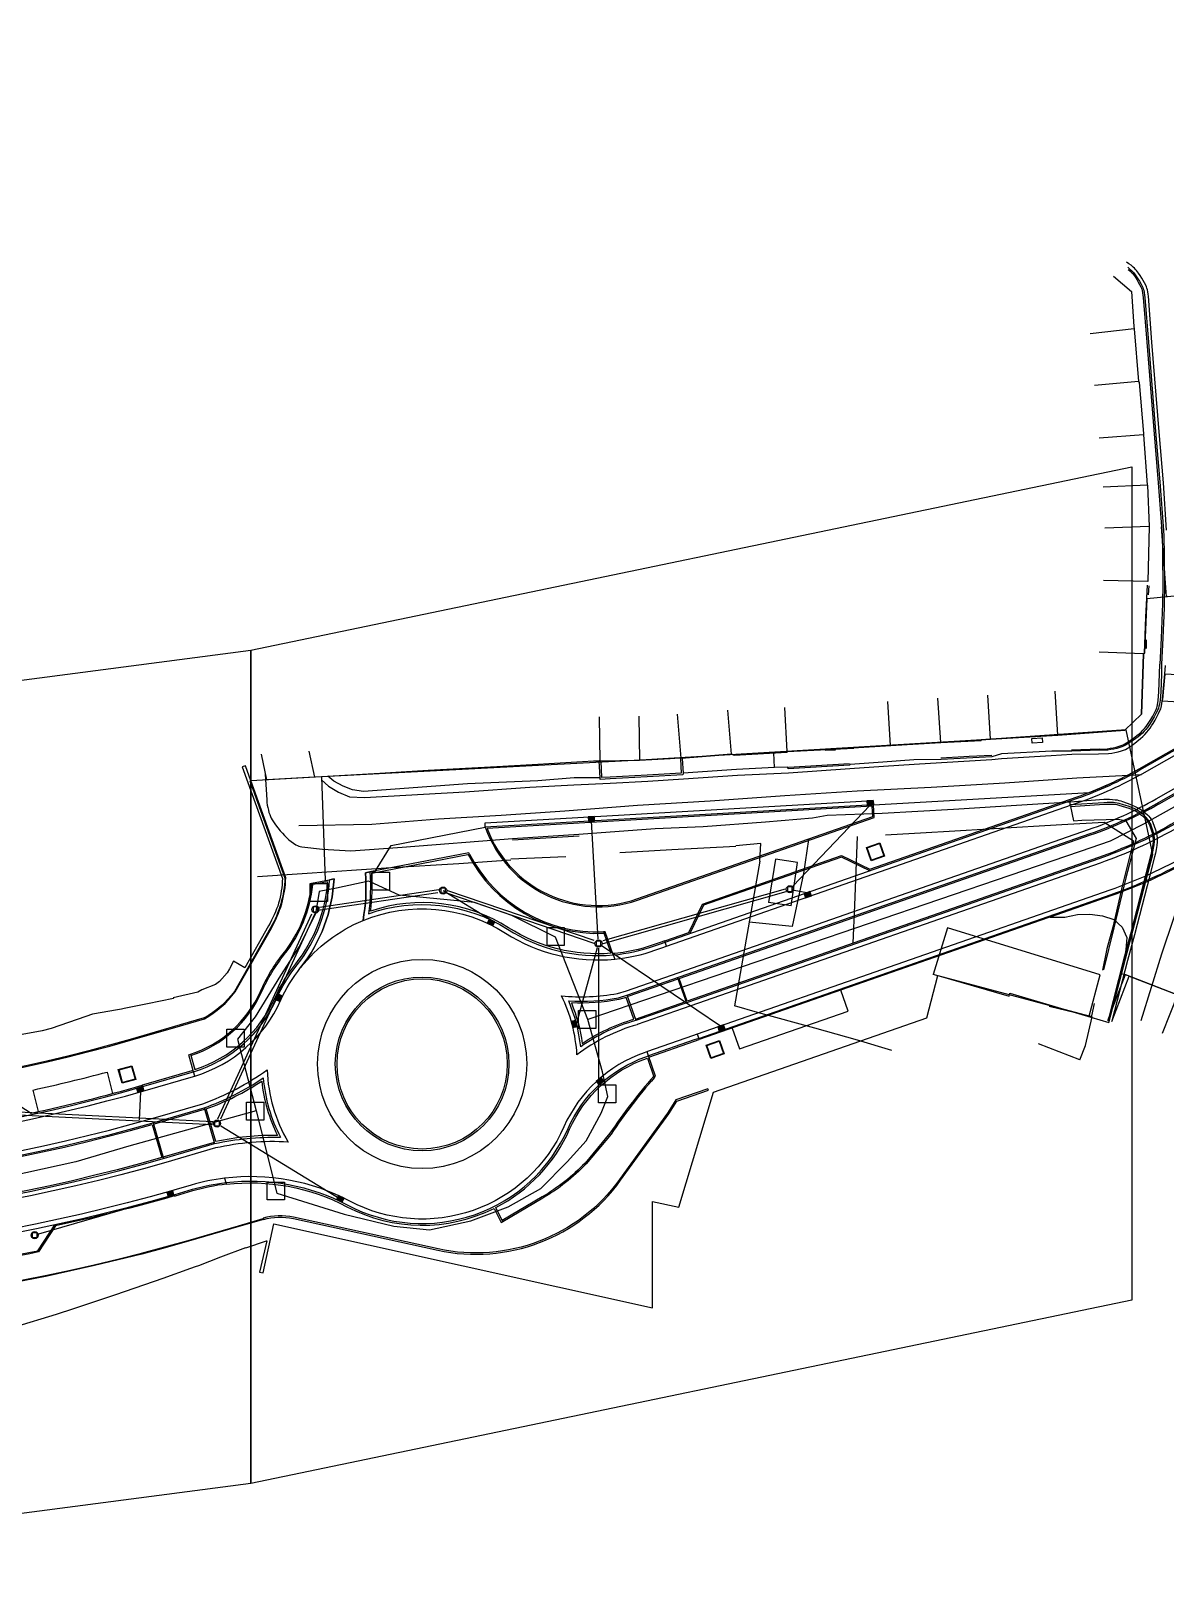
# Model space of a CAD drawing. Header units: millimetres. Extents: x 229854 to 231132, y 144419 to 144704.
# Drawn here: x 230775.7 to 230903.6, y 144479.9 to 144654.7 of the extents above; entities that cross this region are included whole.
import ezdxf

# ---------------------------------------------------------------- set-up
doc = ezdxf.new("R2010")
doc.units = ezdxf.units.MM
for name, color, linetype in [('Fond de plan1', 7, 'Continuous'), ('G - Bde contrebutage', 191, 'Continuous'), ('G - Bordure', 40, 'Continuous'), ('G - CV', 151, 'Continuous'), ('G - Eg2302 - Av', 1, 'Continuous'), ('G - Egout_EP', 5, 'Continuous'), ('G - Elec - CT', 62, 'Continuous'), ('G - Elec - gaine', 191, 'Continuous'), ('G - FE', 160, 'Continuous'), ('G - revêtement', 252, 'Continuous'), ('R - Lots terre - Lot 11', 140, 'Continuous'), ('R - Lots terre - Lot 12', 134, 'Continuous'), ('R - Phasage - 4', 5, 'Continuous')]:
    doc.layers.add(name, color=color, linetype=linetype)

msp = doc.modelspace()

# ---------------------------------------------------------------- linework, layer by layer
at = {"layer": 'Fond de plan1'}
for points in [[(230899.43, 144628.07), (230899.66, 144627.88), (230899.88, 144627.69), (230899.99, 144627.57), (230900.1, 144627.45), (230900.26, 144627.23), (230900.42, 144627.01), (230900.57, 144626.78), (230900.74, 144626.5), (230900.9, 144626.23), (230901.05, 144625.94), (230901.12, 144625.8), (230901.17, 144625.65), (230901.22, 144625.49), (230901.27, 144625.22), (230901.32, 144624.94), (230901.35, 144624.67), (230901.75, 144619.62), (230902.55, 144609.56), (230903.03, 144603.86), (230903.43, 144598.39), (230903.47, 144597.77), (230903.5, 144597.15), (230903.52, 144596.25), (230903.54, 144595.34), (230903.56, 144592.42), (230903.56, 144592.3), (230903.56, 144592.23), (230903.53, 144590.29), (230903.51, 144589.65), (230903.37, 144586.23), (230903.24, 144583.29), (230903.22, 144582.19), (230903.14, 144580.18), (230903.11, 144579.71), (230903.06, 144579.25), (230902.99, 144578.78), (230902.94, 144578.56), (230902.88, 144578.35), (230902.79, 144578.14), (230902.6, 144577.74), (230902.4, 144577.36), (230902.18, 144576.97), (230901.96, 144576.6), (230901.8, 144576.37), (230901.64, 144576.15), (230901.47, 144575.93), (230901.28, 144575.73), (230901.06, 144575.51), (230900.83, 144575.31), (230900.59, 144575.11), (230900.19, 144574.82), (230899.77, 144574.53), (230899.35, 144574.26), (230899.15, 144574.15), (230898.95, 144574.05), (230898.73, 144573.96), (230898.52, 144573.89), (230898.19, 144573.8), (230897.85, 144573.72), (230897.51, 144573.66), (230897.17, 144573.61), (230896.18, 144573.59), (230893.1, 144573.5), (230890.83, 144573.5), (230885.17, 144573.17), (230884.08, 144572.86), (230878.38, 144572.54), (230875.26, 144572.5), (230871.77, 144572.26), (230868.09, 144571.98), (230868.03, 144571.89), (230861.1, 144571.51), (230861.06, 144571.68), (230859.57, 144571.63), (230855.28, 144571.42), (230849.24, 144571.01), (230849.22, 144570.82), (230845.2, 144570.58), (230841, 144570.35), (230839.87, 144570.3), (230839.87, 144570.48), (230836.95, 144570.49), (230832.84, 144570.15), (230824.91, 144569.81), (230813.19, 144568.95), (230811.96, 144569.11), (230810.89, 144569.53), (230809.84, 144570.09), (230809.17, 144570.66)], [(230903.8, 144598.42), (230903.43, 144603.76), (230902.95, 144609.53), (230902.14, 144619.63), (230901.74, 144624.81), (230901.72, 144625.05), (230901.68, 144625.29), (230901.63, 144625.53), (230901.58, 144625.7), (230901.52, 144625.87), (230901.45, 144626.04), (230901.31, 144626.31), (230901.16, 144626.58), (230901, 144626.84), (230900.81, 144627.14), (230900.61, 144627.42), (230900.41, 144627.7), (230900.29, 144627.84), (230900.16, 144627.98), (230900.03, 144628.1), (230899.79, 144628.3), (230899.55, 144628.48), (230899.29, 144628.65)], [(230899.45, 144627.84), (230899.65, 144627.67), (230899.84, 144627.5), (230899.94, 144627.4), (230900.03, 144627.29), (230900.17, 144627.1), (230900.31, 144626.89), (230900.44, 144626.68), (230900.6, 144626.41), (230900.75, 144626.14), (230900.89, 144625.86), (230900.95, 144625.73), (230901, 144625.59), (230901.03, 144625.44), (230901.08, 144625.19), (230901.12, 144624.93), (230901.15, 144624.67), (230901.56, 144619.63), (230902.34, 144609.72), (230902.84, 144603.75), (230903.26, 144598.35), (230903.29, 144597.88), (230903.31, 144597.41), (230903.33, 144596.38), (230903.35, 144595.35), (230903.37, 144592.41), (230903.37, 144592.3), (230903.37, 144592.24), (230903.34, 144590.3), (230903.33, 144590.14), (230903.17, 144586.25), (230903.05, 144583.3)], [(230897.82, 144627.09), (230899.82, 144625.33), (230900.1, 144621.4), (230900.13, 144621.14), (230900.64, 144615.18), (230900.72, 144615.06), (230901.19, 144609.33), (230901.18, 144609.17), (230901.62, 144603.53), (230901.64, 144603.49), (230901.84, 144598.83), (230901.67, 144592.61)], [(230900.13, 144621.14), (230895.16, 144620.57)], [(230900.64, 144615.18), (230895.66, 144614.75)], [(230901.18, 144609.17), (230896.19, 144608.78)], [(230901.64, 144603.49), (230896.65, 144603.28)], [(230901.84, 144598.83), (230896.84, 144598.63)], [(230901.67, 144592.61), (230896.67, 144592.74)], [(230849.11, 144572.7), (230849.02, 144572.69), (230854.7, 144573.15), (230855.02, 144573.04), (230860.98, 144573.39), (230860.98, 144573.44), (230868.49, 144573.83), (230868.45, 144573.87), (230872.68, 144574.14), (230872.66, 144574.11), (230878.31, 144574.48), (230882.88, 144574.69), (230882.89, 144574.75), (230883.92, 144574.83), (230891.52, 144575.28), (230899.09, 144575.86), (230900.95, 144577.65), (230901.19, 144584.48), (230901.31, 144584.55), (230901.46, 144588.6), (230901.65, 144592.23)], [(230901.79, 144592.15), (230901.73, 144591.11)], [(230901.51, 144586.03), (230901.48, 144585.07)], [(230901.19, 144584.48), (230896.19, 144584.66)], [(230808.46, 144570.25), (230809.24, 144569.52), (230810.35, 144568.85), (230811.62, 144568.34), (230813.29, 144568.26), (230824.61, 144568.9), (230831.96, 144569.41), (230836.92, 144569.67), (230841, 144569.88), (230845.27, 144570.1), (230849.29, 144570.37), (230855.39, 144570.79), (230861.12, 144571.06), (230868.07, 144571.53), (230871.86, 144571.78), (230875.31, 144572.03), (230878.4, 144572.19), (230884.07, 144572.55), (230885.18, 144572.67), (230890.76, 144572.99), (230893.12, 144573.15), (230896.13, 144573.2), (230897.24, 144573.21), (230897.61, 144573.26), (230897.97, 144573.32), (230898.34, 144573.41), (230898.7, 144573.51), (230898.92, 144573.59), (230899.15, 144573.69), (230899.36, 144573.8), (230899.57, 144573.93), (230900.01, 144574.24), (230900.44, 144574.56), (230900.85, 144574.9), (230901.11, 144575.13), (230901.35, 144575.37), (230901.57, 144575.62), (230901.76, 144575.85), (230901.94, 144576.09), (230902.11, 144576.34), (230902.27, 144576.59), (230902.49, 144576.97), (230902.69, 144577.35), (230902.89, 144577.74), (230903.07, 144578.14), (230903.13, 144578.28), (230903.17, 144578.43), (230903.21, 144578.59), (230903.29, 144579.12), (230903.36, 144579.65), (230903.42, 144580.18), (230903.6, 144582.2), (230903.66, 144583.14)], [(230897.1, 144573.76), (230897.44, 144573.81), (230897.78, 144573.87), (230898.12, 144573.95), (230898.45, 144574.05), (230898.67, 144574.12), (230898.88, 144574.21), (230899.08, 144574.32), (230899.28, 144574.43), (230899.68, 144574.69), (230900.07, 144574.97), (230900.45, 144575.25), (230900.69, 144575.44), (230900.91, 144575.64), (230901.12, 144575.84), (230901.31, 144576.05), (230901.49, 144576.26), (230901.65, 144576.48), (230901.81, 144576.71), (230902.03, 144577.07), (230902.24, 144577.44), (230902.44, 144577.82), (230902.62, 144578.2), (230902.69, 144578.37), (230902.74, 144578.54), (230902.78, 144578.72), (230902.84, 144579.21), (230902.89, 144579.7), (230902.92, 144580.19), (230903.01, 144582.21)], [(230903.01, 144582.21), (230903.05, 144583.3)], [(230891.52, 144575.28), (230891.23, 144580.27)], [(230860.98, 144573.44), (230860.72, 144578.43)], [(230872.66, 144574.11), (230872.33, 144579.1)], [(230878.31, 144574.48), (230877.98, 144579.47)], [(230883.92, 144574.83), (230883.63, 144579.82)], [(230844.24, 144577.44), (230844.33, 144572.44), (230839.9, 144572.37), (230839.82, 144577.37)], [(230849.02, 144572.69), (230848.61, 144577.67)], [(230854.7, 144573.15), (230854.3, 144578.13)], [(230859.57, 144571.63), (230859.47, 144573.31)], [(230866.4, 144573.72), (230866.4, 144573.59), (230865.35, 144573.55), (230865.34, 144573.67)], [(230896.23, 144573.71), (230893.07, 144573.59)], [(230896.23, 144573.71), (230897.1, 144573.76)], [(230832.2, 144571.95), (230828.21, 144571.73), (230820.47, 144571.29), (230812.6, 144570.83)], [(230838.75, 144572.36), (230839.9, 144572.39)], [(230839.87, 144570.48), (230839.78, 144572.39)], [(230840.09, 144570.5), (230839.99, 144572.37)], [(230848.95, 144572.64), (230849.04, 144571.01), (230845.19, 144570.79), (230841, 144570.55), (230840.09, 144570.5)], [(230847.8, 144572.63), (230844.19, 144572.43)], [(230849.11, 144572.7), (230848.89, 144572.68)], [(230849.15, 144572.65), (230849.24, 144571.01)], [(230868.02, 144572.06), (230861.14, 144571.65)], [(230884.06, 144573.01), (230881.52, 144572.89), (230880.92, 144572.84), (230878.34, 144572.7)], [(230900.94, 144543.11), (230903.25, 144550.63), (230905.99, 144558.77), (230909.63, 144566.18), (230913.67, 144572.59)], [(230802.09, 144570.88), (230802.27, 144567.98), (230802.29, 144567.7), (230802.33, 144567.41), (230802.38, 144567.12), (230802.45, 144566.84), (230802.52, 144566.56), (230802.6, 144566.34), (230802.68, 144566.13), (230802.78, 144565.93), (230802.89, 144565.73), (230803.02, 144565.53), (230803.26, 144565.18), (230803.52, 144564.84), (230803.79, 144564.51), (230804.03, 144564.23), (230804.28, 144563.96), (230804.54, 144563.7), (230804.77, 144563.48), (230805.03, 144563.28), (230805.29, 144563.09), (230805.56, 144562.92), (230805.72, 144562.83), (230805.88, 144562.77), (230806.05, 144562.72), (230806.23, 144562.69), (230808.54, 144562.44), (230811.77, 144562.25), (230817.56, 144562.67), (230829.99, 144563.64), (230837.49, 144564.11), (230846.08, 144564.75), (230851.5, 144565), (230858.54, 144565.51), (230863.84, 144565.98), (230865.5, 144566.25), (230871.71, 144566.49), (230879.75, 144566.96), (230887.47, 144567.42), (230892.92, 144567.77), (230896.71, 144568.06), (230897.03, 144568.06), (230897.36, 144568.06), (230897.69, 144568.04), (230898.01, 144568.01), (230898.22, 144567.98), (230898.42, 144567.94), (230898.63, 144567.89), (230898.83, 144567.82), (230899.34, 144567.63), (230899.84, 144567.43), (230900.33, 144567.21), (230900.56, 144567.09), (230900.79, 144566.97), (230901.01, 144566.82), (230901.22, 144566.67), (230901.43, 144566.5), (230901.63, 144566.32), (230901.78, 144566.16), (230901.92, 144566), (230902.06, 144565.82), (230902.14, 144565.7), (230902.2, 144565.57), (230902.26, 144565.43), (230902.4, 144565.02), (230902.53, 144564.61), (230902.64, 144564.19), (230902.69, 144563.96), (230902.72, 144563.72), (230902.73, 144563.49), (230902.72, 144563.25), (230902.68, 144562.83), (230902.62, 144562.41), (230902.55, 144561.99), (230902.45, 144561.58), (230901.61, 144558.3), (230900.16, 144552.76), (230899.39, 144549.89), (230897.62, 144543.02)], [(230900.96, 144570.83), (230893.68, 144570.45), (230885.54, 144569.89), (230877.22, 144569.39), (230868.88, 144568.96), (230860.72, 144568.45), (230852.29, 144567.84), (230844.09, 144567.35), (230835.89, 144566.7), (230828.71, 144566.23), (230821.63, 144565.83), (230814.14, 144565.21), (230805.87, 144565.06)], [(230897.33, 144543.12), (230899.11, 144549.91), (230899.87, 144552.84), (230901.33, 144558.51), (230902.16, 144561.73), (230902.25, 144562.13), (230902.33, 144562.53), (230902.39, 144562.93), (230902.43, 144563.33), (230902.43, 144563.54), (230902.42, 144563.75), (230902.4, 144563.96), (230902.35, 144564.16), (230902.24, 144564.52), (230902.13, 144564.88), (230902, 144565.24), (230901.94, 144565.37), (230901.88, 144565.5), (230901.8, 144565.63), (230901.66, 144565.82), (230901.51, 144566), (230901.34, 144566.16), (230901.14, 144566.35), (230900.92, 144566.52), (230900.7, 144566.68), (230900.46, 144566.83), (230900.2, 144566.97), (230899.94, 144567.08), (230899.45, 144567.27), (230898.95, 144567.43), (230898.45, 144567.58), (230898.23, 144567.63), (230898.01, 144567.67), (230897.79, 144567.69), (230897.44, 144567.7), (230897.08, 144567.69), (230896.73, 144567.67), (230892.91, 144567.44), (230892.92, 144567.77)], [(230892.96, 144567.25), (230896.74, 144567.49), (230897.08, 144567.51), (230897.42, 144567.52), (230897.76, 144567.51), (230897.98, 144567.49), (230898.19, 144567.46), (230898.4, 144567.41), (230898.78, 144567.3), (230899.16, 144567.18), (230899.53, 144567.05), (230899.91, 144566.91), (230900.1, 144566.83), (230900.29, 144566.74), (230900.47, 144566.63), (230900.65, 144566.52), (230900.86, 144566.36), (230901.06, 144566.2), (230901.25, 144566.02), (230901.41, 144565.86), (230901.55, 144565.69), (230901.67, 144565.52), (230901.74, 144565.4), (230901.81, 144565.28), (230901.86, 144565.16), (230901.98, 144564.83), (230902.09, 144564.49), (230902.19, 144564.15), (230902.23, 144563.96), (230902.26, 144563.76), (230902.27, 144563.55), (230902.27, 144563.35), (230902.23, 144562.95), (230902.17, 144562.56), (230902.1, 144562.17), (230902.01, 144561.78), (230901.19, 144558.59), (230899.72, 144552.89), (230898.95, 144549.95), (230897.19, 144543.15)], [(230892.96, 144567.25), (230893.31, 144565.62), (230894.25, 144565.7), (230898.38, 144565.8), (230899.19, 144565.64), (230900.37, 144563.63), (230899.18, 144559.21), (230897.86, 144553.56), (230896.69, 144548.81)], [(230872.09, 144564.06), (230876.66, 144564.3), (230879.27, 144564.48), (230884.35, 144564.77), (230891.96, 144565.2), (230896.74, 144565.48), (230900.07, 144563.39), (230898.83, 144558.41), (230897.74, 144553.64), (230897.04, 144551.17), (230896.55, 144548.77)], [(230829.99, 144563.49), (230837.5, 144563.95)], [(230855.19, 144562.73), (230847.98, 144562.35), (230842.12, 144562.01)], [(230857.89, 144561.07), (230858, 144563.07), (230855.19, 144562.81)], [(230863.41, 144563.52), (230862.82, 144559.67), (230861.55, 144553.71), (230856.69, 144554.19)], [(230868.89, 144563.86), (230868.6, 144556.1), (230868.41, 144551.83)], [(230829.81, 144561.19), (230823.94, 144560.78), (230816.32, 144560.32), (230806.27, 144559.66), (230801.22, 144559.32)], [(230836.03, 144561.58), (230829.81, 144561.29)], [(230857.89, 144561.07), (230855.04, 144544.76)], [(230859.67, 144561.31), (230858.88, 144556.42)], [(230861.42, 144556.02), (230862.17, 144560.91), (230859.67, 144561.31)], [(230861.42, 144556.02), (230858.88, 144556.42)], [(230879.08, 144553.56), (230877.45, 144548.29)], [(230895.07, 144543.58), (230896.32, 144548.24), (230879.08, 144553.56)], [(230895.07, 144543.58), (230877.45, 144548.29)], [(230872.79, 144539.73), (230868.93, 144540.88), (230864.09, 144542.22), (230857.63, 144544.02), (230855.04, 144544.76)], [(230894, 144538.67), (230894.63, 144540.3), (230895.4, 144543.5), (230890.55, 144544.68)], [(230895.38, 144543.63), (230895.67, 144545.01)], [(230894, 144538.67), (230889.33, 144540.48)]]:
    msp.add_lwpolyline(points, dxfattribs=at)
for points in [[(230907.89, 144581.93), (230903.6, 144582.17), (230903.42, 144580.18), (230903.36, 144579.65), (230903.3, 144579.17), (230907.75, 144578.91)], [(230889.77, 144574.99), (230889.8, 144574.45), (230888.64, 144574.39), (230888.61, 144574.93)]]:
    msp.add_lwpolyline(points, close=True, dxfattribs=at)
at = {"layer": 'G - Bde contrebutage'}
for points in [[(230836.34, 144545.31, 0.062957), (230841.95, 144545.67), (230843.01, 144545.98), (230848.1, 144547.75), (230895.16, 144564.18, 0.045148), (230902.88, 144567.68), (230939.51, 144588.47), (230960.42, 144597.99), (230974.32, 144604.63), (230980.17, 144607.39), (230981.6, 144608.08), (230984.64, 144609.58), (230987.66, 144611.12), (230990.68, 144612.68), (230993.68, 144614.26), (230996.66, 144615.87), (230999.63, 144617.51), (231002.58, 144619.17), (231005.52, 144620.86, -0.002821), (231021.48, 144630.18, -0.007947), (231029.92, 144634.87), (231044.67, 144643.06), (231053.57, 144648.03), (231056.54, 144649.71)], [(231058.02, 144647.1), (231055.04, 144645.41), (231046.13, 144640.44), (231031.36, 144632.24, 0.007967), (231022.98, 144627.58, 0.002824), (231007.03, 144618.27), (231004.07, 144616.57), (231001.09, 144614.89), (230998.1, 144613.24), (230995.09, 144611.62), (230992.07, 144610.02), (230989.03, 144608.45), (230985.98, 144606.9), (230982.92, 144605.38), (230981.46, 144604.68), (230975.61, 144601.92), (230961.68, 144595.27), (230940.88, 144585.8), (230904.36, 144565.07, -0.045147), (230896.15, 144561.34), (230849.09, 144544.92), (230843.92, 144543.11, 0.082602), (230837.69, 144540.15)], [(230835.53, 144545.88, 0.072367), (230841.83, 144546.16), (230842.86, 144546.45), (230847.93, 144548.22), (230895, 144564.65, 0.045148), (230902.63, 144568.11), (230939.29, 144588.92)], [(230904.61, 144564.63, -0.045147), (230896.32, 144560.87), (230849.25, 144544.45), (230844.07, 144542.64), (230844.05, 144542.63, 0.093402), (230837.27, 144539.23)], [(230841.36, 144550.5, 0.061378), (230845.91, 144551.49), (230846.7, 144551.76), (230847.22, 144551.95)], [(230841.53, 144550.02, 0.059769), (230846.07, 144551.02), (230846.86, 144551.29), (230847.38, 144551.47)], [(230417.09, 144529.9, 0.017024), (230447.62, 144531.06, 0.002215), (230451.59, 144531.36), (230500.81, 144535.61), (230510.83, 144536.48), (230542.68, 144539.23, -0.035961), (230616.96, 144538.82, -0.019252), (230656.49, 144534.22), (230708.78, 144526.09, 0.103269), (230789.44, 144532.09), (230795.05, 144533.72, 0.068986), (230802.31, 144537.53)], [(230417.09, 144529.4, 0.017025), (230447.66, 144530.56, 0.002216), (230451.63, 144530.86), (230500.86, 144535.11), (230510.88, 144535.98), (230542.72, 144538.73, -0.035959), (230616.92, 144538.33, -0.019252), (230656.41, 144533.73), (230708.71, 144525.59, 0.103277), (230789.58, 144531.61), (230795.21, 144533.24, 0.061728), (230801.87, 144536.62)], [(230417.1, 144525.2, 0.017028), (230447.96, 144526.37, 0.002222), (230451.98, 144526.68), (230501.22, 144530.93), (230511.24, 144531.79), (230543.04, 144534.54, -0.035938), (230616.59, 144534.14, -0.019252), (230655.77, 144529.58), (230708.11, 144521.44, 0.103344), (230790.74, 144527.57), (230796.38, 144529.21, -0.061728), (230803.81, 144529.93)], [(230796.5, 144528.72), (230790.88, 144527.09, -0.103352), (230708.04, 144520.94), (230655.69, 144529.09, 0.019252), (230616.55, 144533.64, 0.035936), (230543.08, 144534.05), (230511.28, 144531.29), (230501.26, 144530.43), (230452.02, 144526.18, -0.004813), (230448, 144525.87, -0.014437), (230417.11, 144524.7)], [(230804.68, 144529.39, 0.068986), (230796.5, 144528.72)], [(230797.51, 144525.31, 0.040107), (230793.75, 144524.54), (230791.79, 144523.97), (230791.66, 144523.93)], [(230791.8, 144523.45), (230791.92, 144523.49), (230793.89, 144524.06, -0.040969), (230797.65, 144524.83)]]:
    msp.add_lwpolyline(points, format="xyb", dxfattribs=at)
for points in [[(230850.84, 144541.56), (230850.32, 144541.38), (230845.24, 144539.6)], [(230851.01, 144541.09), (230850.49, 144540.91), (230845.34, 144539.11)], [(230788.26, 144535.65), (230788.4, 144535.69), (230793.86, 144537.28), (230794.02, 144537.32)], [(230788.4, 144535.17), (230788.54, 144535.21), (230794, 144536.8), (230794.16, 144536.84)]]:
    msp.add_lwpolyline(points, dxfattribs=at)
at = {"layer": 'G - Bordure'}
for points in [[(230903.92, 144590.92), (230903.77, 144590.9), (230903.22, 144598.78)], [(230870.3, 144560), (230867.12, 144561.54), (230851.55, 144556.1), (230850.01, 144552.92)], [(230843, 144545.82), (230843.05, 144545.83), (230848.67, 144547.79)], [(230848.62, 144547.93), (230849.61, 144545.1)], [(230897.15, 144543.09), (230899.16, 144548.28), (230899.3, 144548.22)], [(230843.94, 144543.12), (230842.95, 144545.96)], [(230843.89, 144543.26), (230849.56, 144545.24)], [(230854.78, 144542.25), (230855.61, 144539.89), (230867.88, 144544.17), (230867.06, 144546.53)], [(230845.39, 144538.97), (230850.54, 144540.76), (230851.06, 144540.95)], [(230793.98, 144537.47), (230793.82, 144537.42), (230788.36, 144535.83), (230788.22, 144535.79)], [(230789.49, 144531.42), (230789.62, 144531.46), (230795.25, 144533.1)], [(230795.21, 144533.24), (230796.38, 144529.21)], [(230789.45, 144531.57), (230790.62, 144527.54)], [(230796.34, 144529.35), (230790.7, 144527.72), (230790.58, 144527.68)]]:
    msp.add_lwpolyline(points, dxfattribs=at)
for points in [[(230847.22, 144551.95), (230847.17, 144552.09), (230849.9, 144553.04), (230851.44, 144556.22), (230867.13, 144561.7), (230870.31, 144560.16), (230893.71, 144568.33, 0.045148), (230900.71, 144571.5), (230937.51, 144592.39), (230938.44, 144592.82), (230938.5, 144592.68)], [(230943.27, 144582.21), (230943.33, 144582.08), (230942.88, 144581.87), (230906.53, 144561.24, -0.045147), (230897.6, 144557.19), (230851.06, 144540.95), (230851.01, 144541.09)], [(230710.08, 144535.14, 0.103115), (230786.9, 144540.88), (230792.52, 144542.51), (230795.24, 144543.3, 0.107647), (230798.7, 144546.34), (230802.79, 144553.52, 0.122443), (230804.42, 144559.19), (230800.46, 144570.17), (230800.36, 144570.14), (230804.32, 144559.17, -0.122045), (230802.7, 144553.57), (230798.62, 144546.39, -0.107243), (230795.21, 144543.39), (230792.49, 144542.6), (230786.87, 144540.97, -0.103113), (230710.09, 144535.24)], [(230841.36, 144550.5), (230840.46, 144553.1), (230840.25, 144553.09), (230841.09, 144550.68, -0.162164), (230829.56, 144553.56, 0.226451), (230813.99, 144555.45, 0.047327), (230814.11, 144559.71), (230825.16, 144561.85), (230825.06, 144562.03), (230813.9, 144559.87)], [(230825.01, 144561.82, 0.29062), (230840.3, 144552.94)], [(230825.16, 144561.85, 0.289124), (230840.25, 144553.09)], [(230794.02, 144537.32), (230793.46, 144539.24), (230793.65, 144539.3), (230794.16, 144537.58, 0.213826), (230803.19, 144545.64, -0.062505), (230805.54, 144549.51, 0.150882), (230809.14, 144558.75), (230807.3, 144558.39), (230807.32, 144558.6), (230809.35, 144558.99)], [(230793.65, 144539.3, 0.212936), (230801.55, 144546.37, -0.062505), (230804.13, 144550.63, 0.142607), (230807.3, 144558.39)], [(230793.7, 144539.16, 0.21302), (230801.68, 144546.31, -0.062505), (230804.25, 144550.54, 0.143374), (230807.45, 144558.42)], [(230847.17, 144552.09), (230846.65, 144551.91), (230845.86, 144551.63, -0.061878), (230841.31, 144550.65)], [(230797.65, 144524.83), (230797.71, 144524.63, -0.15186), (230811.31, 144522.1, 0.241448), (230827.92, 144521.91), (230828.72, 144520.3), (230828.89, 144520.4), (230828.1, 144522, 0.171822), (230836.44, 144530.83, -0.20746), (230845.1, 144538.81), (230845.22, 144538.86), (230845.99, 144536.65), (230846.14, 144536.83), (230845.34, 144539.11)], [(230845.93, 144536.82, 0.031676), (230840.99, 144530.38), (230838.18, 144527.02, -0.070982), (230833.34, 144523.2), (230828.83, 144520.54)], [(230845.99, 144536.65, 0.031373), (230841.11, 144530.29), (230838.29, 144526.92, -0.071033), (230833.42, 144523.07), (230828.89, 144520.4)], [(230772.7, 144534.58), (230775.69, 144532.65, 0.016653), (230788.22, 144535.79), (230788.26, 144535.65)], [(230417.1, 144515.55, 0.01705), (230448.65, 144516.74, 0.002236), (230452.78, 144517.06), (230502.05, 144521.31), (230512.07, 144522.18), (230543.78, 144524.92, -0.03589), (230615.85, 144524.52, -0.019252), (230654.28, 144520.04), (230706.73, 144511.88, 0.103491), (230793.42, 144518.3), (230799.07, 144519.94), (230801.86, 144520.75), (230801.89, 144520.66), (230799.1, 144519.85), (230793.45, 144518.21, -0.103492), (230706.72, 144511.78), (230654.27, 144519.95, 0.019252), (230615.84, 144524.42, 0.03589), (230543.79, 144524.82), (230512.08, 144522.08), (230502.06, 144521.21), (230452.79, 144516.96, -0.002236), (230448.66, 144516.64, -0.01705), (230417.1, 144515.45)], [(230791.84, 144523.31), (230791.97, 144523.34), (230793.93, 144523.91, -0.041234), (230797.7, 144524.68)], [(230666.14, 144523.66), (230668.22, 144520.81), (230692.88, 144516.97), (230694.78, 144518.36), (230696.48, 144518.09), (230697.87, 144516.2), (230707.14, 144514.75, 0.018935), (230722.92, 144513.26), (230724.64, 144514.83), (230726.36, 144514.75), (230727.93, 144513.04, 0.032779), (230755.34, 144513.94), (230756.79, 144515.76), (230758.5, 144515.95), (230760.32, 144514.5, 0.019504), (230776.44, 144517.12), (230778.34, 144520.07)], [(230791.8, 144523.45), (230791.84, 144523.31, -0.016707), (230778.43, 144519.94), (230776.53, 144516.99, -0.019655), (230760.28, 144514.34)]]:
    msp.add_lwpolyline(points, format="xyb", dxfattribs=at)
for points in [[(230941.31, 144586.16), (230940.81, 144585.93), (230904.28, 144565.2, -0.045147), (230896.1, 144561.49), (230849.7, 144545.29), (230848.81, 144547.84), (230895.21, 144564.03, 0.045148), (230902.95, 144567.55), (230939.58, 144588.34), (230940.19, 144588.61)], [(230844.09, 144556.68), (230870.79, 144566), (230870.71, 144567.43), (230826.93, 144564.9, 0.412342)], [(230844.04, 144556.82), (230870.64, 144566.1), (230870.57, 144567.27), (230827.14, 144564.76, 0.407954)], [(230829.6, 144538.2, -1), (230810, 144538.2, -1)], [(230829.4, 144538.2, -1), (230810.2, 144538.2, -1)], [(230836.64, 144545.09, -0.065428), (230837.85, 144540.51, -0.07645), (230843.68, 144543.25), (230842.82, 144545.71), (230841.99, 144545.48, -0.059499)], [(230569.65, 144539.67, -0.022901), (230616.91, 144538.18, -0.019252), (230656.39, 144533.58), (230708.68, 144525.44, 0.102914), (230789.34, 144531.38), (230790.43, 144527.64, -0.102989), (230708.13, 144521.58), (230655.79, 144529.73, 0.019252), (230616.6, 144534.29, 0.0229), (230569.71, 144535.77)], [(230795.45, 144533.12, 0.057443), (230801.7, 144536.26, 0.088321), (230803.48, 144530.14, 0.057443), (230796.52, 144529.44)], [(230852.05, 144535.4), (230848.44, 144534.14), (230847.49, 144532.66), (230842.08, 144525.17, -0.298595), (230821.59, 144517.34), (230805.3, 144520.9, 0.122647), (230801.85, 144520.8), (230801.89, 144520.66, -0.122593), (230805.27, 144520.75), (230821.56, 144517.19, 0.298595), (230842.2, 144525.08), (230847.62, 144532.58), (230848.54, 144534.02), (230852.1, 144535.26)]]:
    msp.add_lwpolyline(points, format="xyb", close=True, dxfattribs=at)
for points in [[(230871.96, 144561.63), (230870.45, 144561.1), (230869.92, 144562.61), (230871.44, 144563.14)], [(230871.89, 144561.67), (230870.49, 144561.18), (230870, 144562.58), (230871.4, 144563.06)], [(230853.87, 144539.34), (230852.36, 144538.82), (230851.83, 144540.33), (230853.34, 144540.85)], [(230853.79, 144539.38), (230852.4, 144538.89), (230851.91, 144540.29), (230853.31, 144540.78)], [(230787.49, 144536.46), (230785.95, 144536.03), (230785.52, 144537.57), (230787.06, 144538)], [(230787.42, 144536.5), (230785.99, 144536.1), (230785.6, 144537.53), (230787.02, 144537.93)]]:
    msp.add_lwpolyline(points, close=True, dxfattribs=at)
at = {"layer": 'G - CV'}
for points in [[(230822.57, 144557.76, -1), (230821.77, 144557.76, -1)], [(230861.69, 144557.91, -1), (230860.89, 144557.91, -1)], [(230808.16, 144555.63, -1), (230807.36, 144555.63, -1)], [(230840.1, 144551.78, -1), (230839.3, 144551.78, -1)], [(230797.06, 144531.48, -1), (230796.26, 144531.48, -1)], [(230776.48, 144518.89, -1), (230775.68, 144518.89, -1)]]:
    msp.add_lwpolyline(points, format="xyb", close=True, dxfattribs=at)
for points in [[(230821.9, 144557.49), (230822.44, 144557.49), (230822.44, 144558.03), (230821.9, 144558.03)], [(230861.02, 144557.64), (230861.56, 144557.64), (230861.56, 144558.18), (230861.02, 144558.18)], [(230807.49, 144555.36), (230808.03, 144555.36), (230808.03, 144555.91), (230807.49, 144555.91)], [(230839.43, 144551.51), (230839.97, 144551.51), (230839.97, 144552.05), (230839.43, 144552.05)], [(230796.39, 144531.21), (230796.93, 144531.21), (230796.93, 144531.75), (230796.39, 144531.75)], [(230775.81, 144518.61), (230776.35, 144518.61), (230776.35, 144519.16), (230775.81, 144519.16)]]:
    msp.add_lwpolyline(points, close=True, dxfattribs=at)
at = {"layer": 'G - Eg2302 - Av'}
for points in [[(230870.01, 144567.39), (230870.71, 144567.43), (230870.68, 144567.93), (230869.98, 144567.89)], [(230870.05, 144567.44), (230870.65, 144567.48), (230870.63, 144567.88), (230870.03, 144567.84)], [(230838.56, 144565.57), (230839.26, 144565.61), (230839.23, 144566.11), (230838.53, 144566.07)], [(230838.61, 144565.62), (230839.21, 144565.66), (230839.18, 144566.06), (230838.58, 144566.02)], [(230863.05, 144556.94), (230863.72, 144557.17), (230863.55, 144557.65), (230862.89, 144557.41)], [(230863.09, 144557.01), (230863.65, 144557.2), (230863.52, 144557.58), (230862.95, 144557.38)], [(230827.15, 144554.08), (230827.78, 144553.78), (230828, 144554.23), (230827.37, 144554.53)], [(230827.22, 144554.11), (230827.76, 144553.84), (230827.93, 144554.2), (230827.4, 144554.47)], [(230803.77, 144545.23), (230804.06, 144545.86), (230803.61, 144546.07), (230803.32, 144545.44)], [(230803.74, 144545.29), (230804, 144545.84), (230803.63, 144546.01), (230803.38, 144545.46)], [(230837.3, 144542.44), (230837.12, 144543.12), (230836.63, 144542.99), (230836.81, 144542.32)], [(230837.24, 144542.48), (230837.08, 144543.06), (230836.7, 144542.96), (230836.85, 144542.38)], [(230853.32, 144541.89), (230853.98, 144542.13), (230853.82, 144542.6), (230853.15, 144542.37)], [(230853.35, 144541.96), (230853.92, 144542.16), (230853.78, 144542.53), (230853.22, 144542.34)], [(230839.78, 144535.85), (230840.31, 144536.31), (230839.98, 144536.69), (230839.45, 144536.23)], [(230839.79, 144535.92), (230840.24, 144536.32), (230839.97, 144536.62), (230839.52, 144536.22)], [(230787.73, 144534.97), (230788.4, 144535.17), (230788.26, 144535.65), (230787.59, 144535.45)], [(230787.76, 144535.04), (230788.34, 144535.2), (230788.23, 144535.59), (230787.65, 144535.42)], [(230791.13, 144523.26), (230791.8, 144523.45), (230791.66, 144523.93), (230790.99, 144523.74)], [(230791.16, 144523.32), (230791.74, 144523.49), (230791.63, 144523.87), (230791.05, 144523.7)], [(230810.14, 144522.9), (230810.77, 144522.6), (230810.99, 144523.05), (230810.35, 144523.35)], [(230810.21, 144522.92), (230810.75, 144522.67), (230810.92, 144523.03), (230810.38, 144523.29)]]:
    msp.add_lwpolyline(points, close=True, dxfattribs=at)
for points in [[(230870.13, 144567.45), (230870.11, 144567.85)], [(230870.18, 144567.85), (230870.2, 144567.45)], [(230870.28, 144567.46), (230870.26, 144567.86)], [(230870.33, 144567.86), (230870.35, 144567.46)], [(230870.43, 144567.47), (230870.41, 144567.86)], [(230870.48, 144567.87), (230870.5, 144567.47)], [(230870.58, 144567.47), (230870.55, 144567.87)], [(230838.83, 144565.64), (230838.81, 144566.04)], [(230838.88, 144566.04), (230838.91, 144565.64)], [(230838.98, 144565.65), (230838.96, 144566.04)], [(230839.03, 144566.05), (230839.06, 144565.65)], [(230839.13, 144565.65), (230839.11, 144566.05)], [(230861.63, 144558.27), (230870.36, 144567.41)], [(230838.68, 144565.63), (230838.66, 144566.03)], [(230838.73, 144566.03), (230838.76, 144565.63)], [(230839.67, 144552.28), (230838.91, 144565.59)], [(230822.17, 144557.76), (230827.69, 144554.38)], [(230861.78, 144557.81), (230863.22, 144557.53)], [(230863.16, 144557.03), (230863.02, 144557.41)], [(230863.1, 144557.43), (230863.23, 144557.06)], [(230863.3, 144557.08), (230863.17, 144557.46)], [(230863.24, 144557.48), (230863.37, 144557.11)], [(230863.44, 144557.13), (230863.31, 144557.51)], [(230863.38, 144557.53), (230863.51, 144557.15)], [(230863.58, 144557.18), (230863.45, 144557.56)], [(230827.29, 144554.07), (230827.46, 144554.43)], [(230827.53, 144554.4), (230827.35, 144554.04)], [(230827.42, 144554.01), (230827.6, 144554.37)], [(230827.66, 144554.34), (230827.49, 144553.98)], [(230827.56, 144553.94), (230827.73, 144554.3)], [(230827.8, 144554.27), (230827.62, 144553.91)], [(230827.69, 144553.88), (230827.87, 144554.24)], [(230839.56, 144551.3), (230837.21, 144542.78)], [(230839.7, 144551.28), (230839.71, 144536.46)], [(230853.48, 144542.48), (230840.11, 144551.5)], [(230803.26, 144545.85), (230803.46, 144545.75)], [(230803.78, 144545.36), (230803.41, 144545.53)], [(230803.44, 144545.6), (230803.81, 144545.43)], [(230803.84, 144545.5), (230803.48, 144545.67)], [(230803.51, 144545.73), (230803.87, 144545.57)], [(230803.9, 144545.63), (230803.54, 144545.8)], [(230803.57, 144545.87), (230803.93, 144545.7)], [(230803.97, 144545.77), (230803.6, 144545.94)], [(230837.1, 144542.99), (230836.71, 144542.88)], [(230836.73, 144542.81), (230837.12, 144542.91)], [(230837.14, 144542.84), (230836.75, 144542.74)], [(230836.77, 144542.67), (230837.16, 144542.77)], [(230837.18, 144542.7), (230836.79, 144542.59)], [(230836.81, 144542.52), (230837.2, 144542.62)], [(230837.22, 144542.55), (230836.83, 144542.45)], [(230853.42, 144541.98), (230853.29, 144542.36)], [(230853.36, 144542.39), (230853.49, 144542.01)], [(230853.56, 144542.03), (230853.43, 144542.41)], [(230853.5, 144542.43), (230853.63, 144542.06)], [(230853.7, 144542.08), (230853.57, 144542.46)], [(230853.64, 144542.48), (230853.77, 144542.11)], [(230853.85, 144542.13), (230853.71, 144542.51)], [(230839.63, 144536.32), (230839.9, 144536.02)], [(230839.96, 144536.07), (230839.69, 144536.37)], [(230839.75, 144536.42), (230840.01, 144536.12)], [(230840.07, 144536.17), (230839.8, 144536.47)], [(230839.86, 144536.52), (230840.12, 144536.22)], [(230840.18, 144536.27), (230839.92, 144536.57)], [(230787.83, 144535.06), (230787.72, 144535.44)], [(230787.79, 144535.46), (230787.91, 144535.08)], [(230787.98, 144535.1), (230787.87, 144535.48)], [(230787.91, 144531.91), (230788.06, 144535.07)], [(230787.94, 144535.5), (230788.05, 144535.12)], [(230788.12, 144535.14), (230788.01, 144535.52)], [(230788.08, 144535.55), (230788.19, 144535.16)], [(230788.27, 144535.18), (230788.15, 144535.57)], [(230839.84, 144535.97), (230839.58, 144536.27)], [(230797.08, 144531.21), (230810.56, 144522.98)], [(230776.56, 144519.02), (230791.47, 144523.36)], [(230791.24, 144523.34), (230791.13, 144523.73)], [(230791.2, 144523.75), (230791.31, 144523.36)], [(230791.38, 144523.38), (230791.27, 144523.77)], [(230791.34, 144523.79), (230791.45, 144523.4)], [(230791.53, 144523.43), (230791.41, 144523.81)], [(230791.49, 144523.83), (230791.6, 144523.45)], [(230791.67, 144523.47), (230791.56, 144523.85)], [(230810.28, 144522.89), (230810.45, 144523.25)], [(230810.51, 144523.22), (230810.34, 144522.86)], [(230810.41, 144522.83), (230810.58, 144523.19)], [(230810.65, 144523.16), (230810.48, 144522.8)], [(230810.55, 144522.76), (230810.72, 144523.13)], [(230810.78, 144523.09), (230810.61, 144522.73)], [(230810.68, 144522.7), (230810.85, 144523.06)]]:
    msp.add_lwpolyline(points, dxfattribs=at)
at = {"layer": 'G - Egout_EP', "color": 7}
for points in [[(230870.01, 144567.39), (230870.71, 144567.43), (230870.68, 144567.93), (230869.98, 144567.89)], [(230870.05, 144567.44), (230870.65, 144567.48), (230870.63, 144567.88), (230870.03, 144567.84)], [(230838.56, 144565.57), (230839.26, 144565.61), (230839.23, 144566.11), (230838.53, 144566.07)], [(230838.61, 144565.62), (230839.21, 144565.66), (230839.18, 144566.06), (230838.58, 144566.02)], [(230863.05, 144556.94), (230863.72, 144557.17), (230863.55, 144557.65), (230862.89, 144557.41)], [(230863.09, 144557.01), (230863.65, 144557.2), (230863.52, 144557.58), (230862.95, 144557.38)], [(230827.15, 144554.08), (230827.78, 144553.78), (230828, 144554.23), (230827.37, 144554.53)], [(230827.22, 144554.11), (230827.76, 144553.84), (230827.93, 144554.2), (230827.4, 144554.47)], [(230803.77, 144545.23), (230804.06, 144545.86), (230803.61, 144546.07), (230803.32, 144545.44)], [(230803.74, 144545.29), (230804, 144545.84), (230803.63, 144546.01), (230803.38, 144545.46)], [(230837.3, 144542.44), (230837.12, 144543.12), (230836.63, 144542.99), (230836.81, 144542.32)], [(230837.24, 144542.48), (230837.08, 144543.06), (230836.7, 144542.96), (230836.85, 144542.38)], [(230853.32, 144541.89), (230853.98, 144542.13), (230853.82, 144542.6), (230853.15, 144542.37)], [(230853.35, 144541.96), (230853.92, 144542.16), (230853.78, 144542.53), (230853.22, 144542.34)], [(230839.78, 144535.85), (230840.31, 144536.31), (230839.98, 144536.69), (230839.45, 144536.23)], [(230839.79, 144535.92), (230840.24, 144536.32), (230839.97, 144536.62), (230839.52, 144536.22)], [(230787.73, 144534.97), (230788.4, 144535.17), (230788.26, 144535.65), (230787.59, 144535.45)], [(230787.76, 144535.04), (230788.34, 144535.2), (230788.23, 144535.59), (230787.65, 144535.42)], [(230791.13, 144523.26), (230791.8, 144523.45), (230791.66, 144523.93), (230790.99, 144523.74)], [(230791.16, 144523.32), (230791.74, 144523.49), (230791.63, 144523.87), (230791.05, 144523.7)], [(230810.14, 144522.9), (230810.77, 144522.6), (230810.99, 144523.05), (230810.35, 144523.35)], [(230810.21, 144522.92), (230810.75, 144522.67), (230810.92, 144523.03), (230810.38, 144523.29)]]:
    msp.add_lwpolyline(points, close=True, dxfattribs=at)
for points in [[(230870.13, 144567.45), (230870.11, 144567.85)], [(230870.18, 144567.85), (230870.2, 144567.45)], [(230870.28, 144567.46), (230870.26, 144567.86)], [(230870.33, 144567.86), (230870.35, 144567.46)], [(230870.43, 144567.47), (230870.41, 144567.86)], [(230870.48, 144567.87), (230870.5, 144567.47)], [(230870.58, 144567.47), (230870.55, 144567.87)], [(230838.83, 144565.64), (230838.81, 144566.04)], [(230838.88, 144566.04), (230838.91, 144565.64)], [(230838.98, 144565.65), (230838.96, 144566.04)], [(230839.03, 144566.05), (230839.06, 144565.65)], [(230839.13, 144565.65), (230839.11, 144566.05)], [(230838.68, 144565.63), (230838.66, 144566.03)], [(230838.73, 144566.03), (230838.76, 144565.63)], [(230863.16, 144557.03), (230863.02, 144557.41)], [(230863.1, 144557.43), (230863.23, 144557.06)], [(230863.3, 144557.08), (230863.17, 144557.46)], [(230863.24, 144557.48), (230863.37, 144557.11)], [(230863.44, 144557.13), (230863.31, 144557.51)], [(230863.38, 144557.53), (230863.51, 144557.15)], [(230863.58, 144557.18), (230863.45, 144557.56)], [(230827.29, 144554.07), (230827.46, 144554.43)], [(230827.53, 144554.4), (230827.35, 144554.04)], [(230827.42, 144554.01), (230827.6, 144554.37)], [(230827.66, 144554.34), (230827.49, 144553.98)], [(230827.56, 144553.94), (230827.73, 144554.3)], [(230827.8, 144554.27), (230827.62, 144553.91)], [(230827.69, 144553.88), (230827.87, 144554.24)], [(230803.78, 144545.36), (230803.41, 144545.53)], [(230803.44, 144545.6), (230803.81, 144545.43)], [(230803.84, 144545.5), (230803.48, 144545.67)], [(230803.51, 144545.73), (230803.87, 144545.57)], [(230803.9, 144545.63), (230803.54, 144545.8)], [(230803.57, 144545.87), (230803.93, 144545.7)], [(230803.97, 144545.77), (230803.6, 144545.94)], [(230837.1, 144542.99), (230836.71, 144542.88)], [(230836.73, 144542.81), (230837.12, 144542.91)], [(230837.14, 144542.84), (230836.75, 144542.74)], [(230836.77, 144542.67), (230837.16, 144542.77)], [(230837.18, 144542.7), (230836.79, 144542.59)], [(230836.81, 144542.52), (230837.2, 144542.62)], [(230837.22, 144542.55), (230836.83, 144542.45)], [(230853.42, 144541.98), (230853.29, 144542.36)], [(230853.36, 144542.39), (230853.49, 144542.01)], [(230853.56, 144542.03), (230853.43, 144542.41)], [(230853.5, 144542.43), (230853.63, 144542.06)], [(230853.7, 144542.08), (230853.57, 144542.46)], [(230853.64, 144542.48), (230853.77, 144542.11)], [(230853.85, 144542.13), (230853.71, 144542.51)], [(230839.63, 144536.32), (230839.9, 144536.02)], [(230839.96, 144536.07), (230839.69, 144536.37)], [(230839.75, 144536.42), (230840.01, 144536.12)], [(230840.07, 144536.17), (230839.8, 144536.47)], [(230839.86, 144536.52), (230840.12, 144536.22)], [(230840.18, 144536.27), (230839.92, 144536.57)], [(230787.83, 144535.06), (230787.72, 144535.44)], [(230787.79, 144535.46), (230787.91, 144535.08)], [(230787.98, 144535.1), (230787.87, 144535.48)], [(230787.94, 144535.5), (230788.05, 144535.12)], [(230788.12, 144535.14), (230788.01, 144535.52)], [(230788.08, 144535.55), (230788.19, 144535.16)], [(230788.27, 144535.18), (230788.15, 144535.57)], [(230839.84, 144535.97), (230839.58, 144536.27)], [(230791.24, 144523.34), (230791.13, 144523.73)], [(230791.2, 144523.75), (230791.31, 144523.36)], [(230791.38, 144523.38), (230791.27, 144523.77)], [(230791.34, 144523.79), (230791.45, 144523.4)], [(230791.53, 144523.43), (230791.41, 144523.81)], [(230791.49, 144523.83), (230791.6, 144523.45)], [(230791.67, 144523.47), (230791.56, 144523.85)], [(230810.28, 144522.89), (230810.45, 144523.25)], [(230810.51, 144523.22), (230810.34, 144522.86)], [(230810.41, 144522.83), (230810.58, 144523.19)], [(230810.65, 144523.16), (230810.48, 144522.8)], [(230810.55, 144522.76), (230810.72, 144523.13)], [(230810.78, 144523.09), (230810.61, 144522.73)], [(230810.68, 144522.7), (230810.85, 144523.06)]]:
    msp.add_lwpolyline(points, dxfattribs=at)
at = {"layer": 'G - Egout_EP'}
for points in [[(230861.63, 144558.27), (230870.36, 144567.41)], [(230839.67, 144552.28), (230838.91, 144565.59)], [(230821.67, 144557.84), (230808.23, 144555.86)], [(230821.56, 144557.51), (230808.28, 144555.55)], [(230822.17, 144557.76), (230827.69, 144554.38)], [(230839.2, 144551.78), (230822.6, 144557.45)], [(230839.2, 144552.11), (230822.7, 144557.74)], [(230860.76, 144557.92), (230840.2, 144552.08)], [(230860.85, 144557.62), (230840.2, 144551.76)], [(230861.78, 144557.81), (230863.22, 144557.53)], [(230807.33, 144555.08), (230796.71, 144531.97)], [(230807.7, 144555.12), (230797.05, 144531.96)], [(230839.56, 144551.3), (230837.21, 144542.78)], [(230839.7, 144551.28), (230839.71, 144536.46)], [(230853.48, 144542.48), (230840.11, 144551.5)], [(230803.26, 144545.85), (230803.46, 144545.75)], [(230787.91, 144531.91), (230788.06, 144535.07)], [(230796.17, 144531.66), (230773.51, 144532.79)], [(230796.15, 144531.34), (230773.55, 144532.47)], [(230797.08, 144531.21), (230810.56, 144522.98)], [(230776.56, 144519.02), (230791.47, 144523.36)]]:
    msp.add_lwpolyline(points, dxfattribs=at)
at = {"layer": 'G - Elec - CT'}
for points in [[(230814.16, 144559.83), (230816.12, 144559.83), (230816.12, 144557.8), (230814.16, 144557.8)], [(230807.18, 144558.56), (230809.13, 144558.56), (230809.13, 144556.54), (230807.18, 144556.54)], [(230833.89, 144553.6), (230835.84, 144553.6), (230835.84, 144551.58), (230833.89, 144551.58)], [(230837.46, 144544.24), (230839.41, 144544.24), (230839.41, 144542.21), (230837.46, 144542.21)], [(230797.77, 144542.12), (230799.72, 144542.12), (230799.72, 144540.1), (230797.77, 144540.1)], [(230839.69, 144535.83), (230841.64, 144535.83), (230841.64, 144533.8), (230839.69, 144533.8)], [(230799.97, 144533.88), (230801.93, 144533.88), (230801.93, 144531.85), (230799.97, 144531.85)], [(230802.31, 144524.88), (230804.26, 144524.88), (230804.26, 144522.86), (230802.31, 144522.86)]]:
    msp.add_lwpolyline(points, close=True, dxfattribs=at)
at = {"layer": 'G - Elec - gaine'}
for points in [[(230916.13, 144573.6), (230901.19, 144565.25), (230897.42, 144563.35), (230894.03, 144562.15), (230838.5, 144543.22), (230834.85, 144552.49), (230829.91, 144554.95), (230825.69, 144556.41), (230817.2, 144557.23), (230814.93, 144558.31), (230813.78, 144558.81), (230810.15, 144558.05), (230808.2, 144557.65), (230807.76, 144555.13), (230805.94, 144551.44), (230803.83, 144548.18), (230800.96, 144543.52), (230798.95, 144541.01), (230801.06, 144532.92), (230786.69, 144528.92), (230780.72, 144527.15), (230773.22, 144525.52)], [(230801.06, 144532.92), (230803.39, 144523.61), (230810.99, 144521.27), (230816.6, 144519.89), (230820.62, 144519.5), (230825.28, 144520.52), (230829.5, 144522.1), (230833.2, 144524.16), (230836.18, 144527.14), (230838.31, 144529.54), (230840, 144532.64), (230840.74, 144534.52), (230840.15, 144537.31), (230838.5, 144543.22)]]:
    msp.add_lwpolyline(points, dxfattribs=at)
at = {"layer": 'G - FE'}
for points in [[(230847.38, 144551.47), (230893.93, 144567.72, 0.045148), (230901.03, 144570.94), (230937.81, 144591.81), (230958.83, 144601.39), (230972.71, 144608.01), (230978.56, 144610.78), (230979.96, 144611.45), (230982.96, 144612.94), (230985.95, 144614.46), (230988.94, 144616), (230991.91, 144617.57), (230994.86, 144619.17), (230997.8, 144620.79), (231000.73, 144622.43), (231003.63, 144624.1, -0.002817), (231019.61, 144633.43, -0.007923), (231028.13, 144638.16), (231042.84, 144646.34), (231051.73, 144651.3), (231054.97, 144653.13), (231057.59, 144654.72), (231057.6, 144654.73)], [(231062.95, 144645.69), (231060.29, 144644.08), (231056.88, 144642.14), (231047.95, 144637.16), (231033.15, 144628.94, 0.007991), (231024.86, 144624.33, 0.002828), (231008.92, 144615.03), (231005.92, 144613.3), (231002.91, 144611.61), (230999.89, 144609.95), (230996.86, 144608.31), (230993.81, 144606.7), (230990.74, 144605.11), (230987.66, 144603.55), (230984.56, 144602.01), (230983.07, 144601.3), (230977.22, 144598.53), (230963.27, 144591.87), (230942.59, 144582.45), (230906.21, 144561.81, -0.045147), (230897.39, 144557.8), (230850.84, 144541.56)], [(230850.84, 144541.56), (230851.01, 144541.09), (230897.55, 144557.33, 0.045148), (230906.46, 144561.37), (230942.81, 144582.01), (230963.48, 144591.42), (230977.43, 144598.08), (230983.28, 144600.84), (230984.78, 144601.56), (230987.89, 144603.1), (230990.97, 144604.67), (230994.04, 144606.25), (230997.09, 144607.87), (231000.13, 144609.51), (231003.16, 144611.18), (231006.17, 144612.87), (231009.17, 144614.6, -0.002829), (231025.11, 144623.9, -0.007995), (231033.39, 144628.5), (231048.19, 144636.72), (231057.13, 144641.71), (231060.54, 144643.64), (231063.2, 144645.26), (231062.95, 144645.69)], [(230847.38, 144551.47), (230847.22, 144551.95), (230893.76, 144568.19, 0.045148), (230900.78, 144571.37), (230937.58, 144592.26)], [(230794.16, 144536.84, 0.217493), (230803.83, 144545.35, -0.062505), (230806.09, 144549.07, 0.156645), (230809.86, 144559.09), (230809.35, 144558.99)], [(230813.9, 144559.87), (230813.41, 144559.78, -0.06205), (230813.13, 144554.38, -0.244022), (230829.19, 144552.97, 0.167316), (230841.53, 144550.02)], [(230813.9, 144559.87, -0.05291), (230813.75, 144555.15, -0.23115), (230829.45, 144553.39, 0.165668), (230841.36, 144550.5), (230841.53, 144550.02)], [(230794.16, 144536.84), (230794.02, 144537.32, 0.217401), (230803.37, 144545.55, -0.062505), (230805.7, 144549.39, 0.1548), (230809.35, 144558.99)], [(230837.27, 144539.23, 0.099179), (230835.53, 144545.88)], [(230837.69, 144540.15, 0.07445), (230836.34, 144545.31)], [(230417.09, 144533.65, 0.017017), (230447.35, 144534.8, 0.00221), (230451.28, 144535.1), (230500.49, 144539.34), (230510.51, 144540.21), (230542.4, 144542.97, -0.035979), (230617.25, 144542.56, -0.019252), (230657.07, 144537.93), (230698.95, 144531.41), (230709.31, 144529.8, 0.013959), (230720.09, 144528.68, 0.088933), (230788.26, 144535.65), (230788.4, 144535.17)], [(230417.09, 144533.15, 0.017018), (230447.39, 144534.3, 0.002211), (230451.32, 144534.6), (230500.53, 144538.85), (230510.55, 144539.71), (230542.44, 144542.47, -0.035977), (230617.21, 144542.06, -0.019252), (230656.99, 144537.43), (230698.87, 144530.92), (230709.24, 144529.3, 0.013967), (230720.05, 144528.18, 0.088935), (230788.4, 144535.17)], [(230845.24, 144539.6), (230844.87, 144539.47, 0.20746), (230835.8, 144531.12, -0.434419), (230811.64, 144522.72, 0.153103), (230797.51, 144525.31)], [(230797.51, 144525.31), (230797.65, 144524.83, -0.152223), (230811.4, 144522.28, 0.434419), (230836.26, 144530.91, -0.20746), (230845.03, 144539), (230845.34, 144539.11), (230845.18, 144539.58)], [(230801.87, 144536.62, 0.0976), (230803.81, 144529.93)], [(230802.31, 144537.53, 0.122868), (230804.68, 144529.39)], [(230791.66, 144523.93, -0.103247), (230707.57, 144517.72), (230655.19, 144525.87, 0.019252), (230616.3, 144530.4, 0.03592), (230543.33, 144530.81), (230511.56, 144528.06), (230501.54, 144527.19), (230452.29, 144522.94, -0.002228), (230448.23, 144522.63, -0.017039), (230417.1, 144521.45)], [(230417.12, 144520.95, 0.017027), (230448.27, 144522.13, 0.002228), (230452.33, 144522.44), (230501.58, 144526.69), (230511.61, 144527.56), (230543.37, 144530.31, -0.035917), (230616.26, 144529.9, -0.019252), (230655.11, 144525.38), (230707.5, 144517.23, 0.103255), (230791.8, 144523.45), (230791.66, 144523.93)]]:
    msp.add_lwpolyline(points, format="xyb", dxfattribs=at)
for points in [[(230807.01, 144573.47), (230807.65, 144570.55), (230802.29, 144570.25), (230801.66, 144573.14)], [(230826.93, 144564.9), (230826.9, 144565.4), (230870.68, 144567.93), (230870.71, 144567.43)], [(230897.6, 144542.98), (230899.58, 144548.12), (230905.01, 144546), (230903.29, 144541.63)]]:
    msp.add_lwpolyline(points, dxfattribs=at)
at = {"layer": 'G - revêtement'}
for points in [[(230913.93, 144591.88), (230901.58, 144590.69), (230901.31, 144584.55), (230901.19, 144584.48), (230900.95, 144577.65), (230899.09, 144575.86), (230891.52, 144575.28), (230883.92, 144574.83), (230882.89, 144574.75), (230882.88, 144574.69), (230879.01, 144574.51), (230878.31, 144574.48), (230872.66, 144574.11), (230872.66, 144574.13), (230868.45, 144573.87), (230868.49, 144573.83), (230860.98, 144573.44), (230860.98, 144573.39), (230855.02, 144573.04), (230854.7, 144573.15), (230849.02, 144572.69), (230848.89, 144572.68), (230847.8, 144572.63), (230844.33, 144572.44), (230839.9, 144572.37), (230839.78, 144572.39), (230832.2, 144571.95), (230808.45, 144570.6), (230808.86, 144558.9), (230809.35, 144558.99), (230809.86, 144559.09, -0.156645), (230806.09, 144549.07, -0.127945), (230813.13, 144554.38, 0.06205), (230813.41, 144559.78), (230813.9, 144559.87), (230814.52, 144559.99), (230816.32, 144562.85), (230826.93, 144564.9), (230826.9, 144565.4), (230870.68, 144567.93), (230870.71, 144567.43), (230895.11, 144568.84, 0.03643), (230900.71, 144571.5), (230937.51, 144592.39)], [(230906.53, 144561.24, -0.045147), (230897.6, 144557.19), (230890.67, 144554.77), (230892.3, 144554.77), (230893.73, 144555.05), (230895.15, 144555.09), (230896.56, 144554.9), (230897.84, 144554.51), (230898.79, 144553.64), (230899.3, 144552.48), (230899.2, 144551.13), (230898.98, 144549.68), (230898.68, 144548.4), (230899.16, 144548.28), (230905.43, 144545.84)], [(230776.51, 144532.82), (230775.91, 144535.26, 0.011229), (230784.27, 144537.29), (230784.86, 144534.86)]]:
    msp.add_lwpolyline(points, format="xyb", dxfattribs=at)
for points in [[(230808.45, 144570.6), (230808.86, 144558.9)], [(230870.71, 144567.43), (230895.11, 144568.84)], [(230814.52, 144559.99), (230816.32, 144562.85), (230826.93, 144564.9)]]:
    msp.add_lwpolyline(points, dxfattribs=at)
msp.add_lwpolyline([(230831.6, 144538.2, -1), (230808, 144538.2, -1)], format="xyb", close=True, dxfattribs=at)
at = {"layer": 'R - Lots terre - Lot 11'}
msp.add_lwpolyline([(230800.46, 144490.88), (230716.25, 144479.87), (230716.25, 144573.87), (230800.46, 144584.88)], close=True, dxfattribs=at)
at = {"layer": 'R - Lots terre - Lot 12'}
msp.add_lwpolyline([(230899.88, 144511.57), (230800.46, 144490.88), (230800.46, 144584.88), (230899.88, 144605.56)], close=True, dxfattribs=at)
at = {"layer": 'R - Phasage - 4'}
msp.add_lwpolyline([(230773.83, 144508.53), (230778.54, 144509.98), (230780.49, 144510.61), (230785.14, 144512.17), (230787.41, 144512.93), (230790.57, 144514.02), (230793.72, 144515.16), (230794.22, 144515.35), (230794.59, 144515.48), (230797.09, 144516.44), (230799.89, 144517.5), (230799.9, 144517.47), (230802.24, 144518.24), (230802.27, 144518.25), (230801.46, 144514.71), (230801.85, 144514.62), (230803.08, 144520.17), (230845.79, 144510.68), (230845.79, 144522.67), (230848.75, 144522.03), (230852.66, 144535.02), (230876.73, 144543.41), (230877.97, 144548.19), (230886.02, 144545.86), (230886.11, 144546.2), (230897.28, 144542.89), (230902.23, 144561.82), (230899.23, 144575.91), (230882.99, 144574.76), (230844.43, 144572.46), (230807.75, 144570.57), (230800.47, 144570.15), (230799.86, 144571.85), (230799.48, 144571.71), (230804.03, 144559.13, -0.134947), (230802.46, 144553.79), (230799.78, 144549.06), (230798.52, 144549.78), (230798.05, 144548.92), (230797.79, 144548.47), (230796.94, 144547.52), (230796.48, 144547.15), (230794.93, 144546.55), (230794.48, 144546.29), (230791.71, 144545.65), (230791.74, 144545.57), (230788.8, 144544.98), (230786.17, 144544.45), (230785.89, 144544.4), (230785.43, 144544.31), (230782.61, 144543.8), (230781.84, 144543.56), (230779.89, 144542.88), (230777.95, 144542.21), (230776.91, 144541.95), (230773.85, 144541.36)], format="xyb", dxfattribs=at)

doc.saveas('drawing.dxf')
